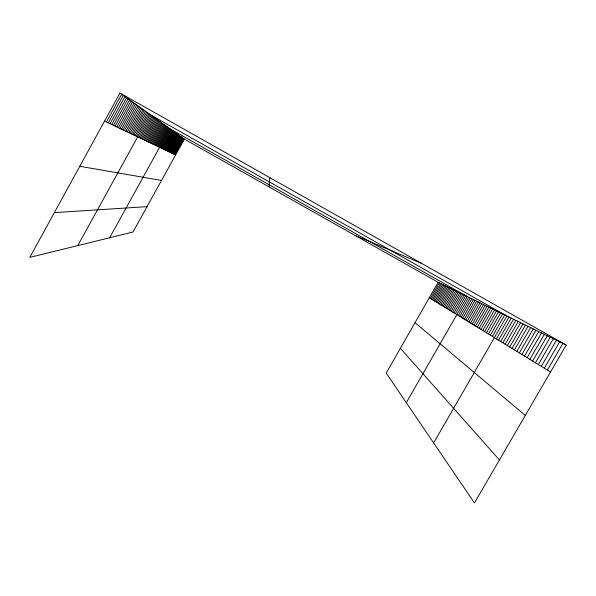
<?xml version="1.0" encoding="UTF-8"?>
<svg xmlns="http://www.w3.org/2000/svg" width="596" height="596" viewBox="0 0 596 596"><rect width="100%" height="100%" fill="white"/><g stroke="black" fill="none" stroke-linecap="round" stroke-linejoin="round"><path stroke-width="0.89" d="M268.967 186.846L269.839 177.668M119.967 93.021L29.8 257.397L132.982 232.015L184.395 139.129L119.967 93.021L566.2 345.047L474.446 502.979L386.201 373.081L438.127 282.288L566.2 345.047M106.438 121.971L121.659 94.235M108.263 122.843L123.312 95.42M110.051 123.692L124.936 96.574M111.795 124.519L126.516 97.707M113.501 125.331L128.066 98.817M115.17 126.129L129.578 99.897M116.801 126.911L131.06 100.955M118.395 127.671L132.506 101.998M119.967 128.416L133.929 103.011M121.495 129.146L135.314 104.002M122.999 129.861L136.678 104.978M124.467 130.561L138.011 105.932M125.912 131.247L139.315 106.87M127.321 131.917L140.596 107.787M128.706 132.58L141.855 108.688M130.062 133.228L143.085 109.567M131.396 133.862L144.292 110.431M132.699 134.48L145.476 111.273M133.981 135.091L146.638 112.108M135.24 135.694L147.778 112.927M136.477 136.275L148.896 113.724M77.785 245.597L149.991 114.506L506.876 315.977L433.657 442.932M138.875 137.423L151.071 115.281M140.038 137.974L152.129 116.041M141.185 138.525L153.165 116.779M142.31 139.062L154.185 117.509M143.42 139.583L155.191 118.231M144.508 140.105L156.174 118.932M145.573 140.611L157.143 119.625M146.623 141.11L158.096 120.31M147.652 141.602L159.028 120.981M148.672 142.086L159.951 121.636M149.671 142.563L160.853 122.284M150.646 143.033L161.739 122.918M151.615 143.487L162.619 123.543M152.561 143.941L163.475 124.162M153.492 144.388L164.325 124.765M154.416 144.821L165.159 125.361M155.318 145.253L165.979 125.95M156.204 145.677L166.783 126.523M157.083 146.094L167.573 127.09M157.947 146.504L168.355 127.648M158.797 146.907L169.122 128.2M109.671 237.752L169.882 128.743L467.227 296.547L406.308 402.687M160.473 147.711L170.65 129.295M161.307 148.106L171.41 129.831M162.134 148.501L172.155 130.368M162.939 148.888L172.885 130.889M163.736 149.261L173.607 131.411M164.526 149.641L174.315 131.917M165.293 150.006L175.015 132.416M166.06 150.371L175.708 132.915M166.805 150.728L176.386 133.4M167.55 151.079L177.057 133.876M168.273 151.429L177.72 134.353M168.996 151.771L178.368 134.815M169.704 152.107L179.009 135.277M170.396 152.434L179.642 135.732M171.089 152.762L180.268 136.171M171.767 153.09L180.879 136.611M172.438 153.403L181.482 137.05M173.093 153.723L182.085 137.475M173.741 154.029L182.674 137.899M174.39 154.334L183.255 138.317M175.015 154.64L183.829 138.726M430.364 298.395L439.259 282.847M431.459 299.065L440.414 283.413M432.562 299.743L441.584 283.979M433.687 300.429L442.768 284.56M434.827 301.129L443.968 285.149M435.974 301.837L445.182 285.745M437.144 302.552L446.419 286.348M438.328 303.275L447.671 286.967M439.535 304.012L448.937 287.585M440.749 304.757L450.226 288.218M441.986 305.517L451.53 288.859M443.238 306.284L452.856 289.507M444.512 307.059L454.197 290.163M445.808 307.856L455.56 290.833M447.112 308.654L456.946 291.511M448.445 309.473L458.346 292.196M449.794 310.293L459.769 292.897M451.165 311.134L461.215 293.605M452.55 311.984L462.682 294.32M453.966 312.848L464.172 295.05M455.396 313.727L465.692 295.795M458.287 315.5L468.739 297.292M459.747 316.394L470.281 298.045M461.222 317.296L471.838 298.805M462.727 318.219L473.425 299.587M464.247 319.151L475.034 300.377M465.796 320.097L476.673 301.174M467.376 321.065L478.335 301.993M468.97 322.041L480.026 302.82M470.594 323.039L481.739 303.662M472.248 324.053L483.483 304.511M473.924 325.081L485.256 305.383M475.63 326.124L487.059 306.262M477.366 327.189L488.891 307.163M479.132 328.269L490.754 308.08M480.927 329.365L492.646 309.004M482.753 330.482L494.576 309.95M484.608 331.622L496.535 310.911M486.5 332.777L498.532 311.887M488.422 333.954L500.565 312.885M490.374 335.153L502.629 313.898M492.363 336.375L504.73 314.926M496.461 338.878L509.051 317.042M498.561 340.167L511.271 318.13M500.7 341.478L513.536 319.24M502.882 342.812L515.838 320.365M505.103 344.175L518.185 321.52M507.367 345.561L520.576 322.689M509.677 346.976L523.02 323.889M512.031 348.414L525.501 325.103M514.43 349.882L528.041 326.347M516.874 351.387L530.626 327.614M519.369 352.914L533.264 328.903M521.917 354.471L535.953 330.221M524.517 356.065L538.702 331.57M527.169 357.689L541.503 332.94M529.874 359.351L544.364 334.341M532.638 361.042L547.284 335.779M535.469 362.77L550.272 337.239M538.352 364.536L553.319 338.729M541.295 366.346L556.433 340.256M544.312 368.186L559.614 341.821M547.389 370.071L562.87 343.415M54.355 212.638L147.018 206.648M79.775 166.291L161.523 180.446M355.231 235.517L421.528 263.335M104.576 121.085L175.641 154.938M184.395 139.129L438.127 282.288M429.291 297.739L550.54 372.001M415.032 322.674L525.307 415.434M400.378 348.288L499.433 459.97"/></g></svg>
